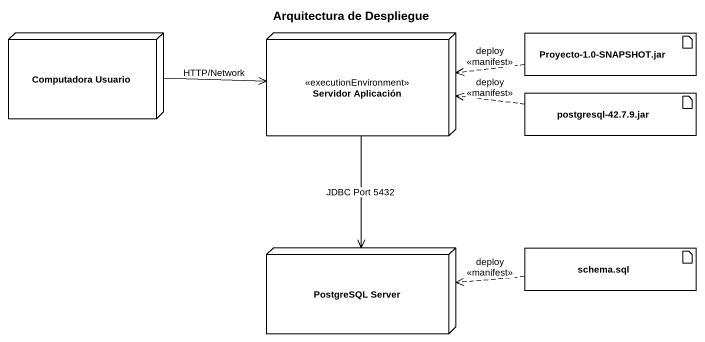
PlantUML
@startuml
title Arquitectura de Despliegue
node "Computadora Usuario" as Computadora_Usuario
node "Servidor Aplicación" as Servidor_Aplicación <<executionEnvironment>>
artifact "Proyecto-1.0-SNAPSHOT.jar" as Proyecto_1_0_SNAPSHOT_jar
artifact "postgresql-42.7.9.jar" as postgresql_42_7_9_jar
node "PostgreSQL Server" as PostgreSQL_Server
artifact "schema.sql" as schema_sql
Computadora_Usuario -right-> Servidor_Aplicación : HTTP/Network
Servidor_Aplicación --> PostgreSQL_Server : JDBC Port 5432
Proyecto_1_0_SNAPSHOT_jar .left.> Servidor_Aplicación : deploy\n<<manifest>>
postgresql_42_7_9_jar .left.> Servidor_Aplicación : deploy\n<<manifest>>
schema_sql .left.> PostgreSQL_Server : deploy\n<<manifest>>
@enduml
